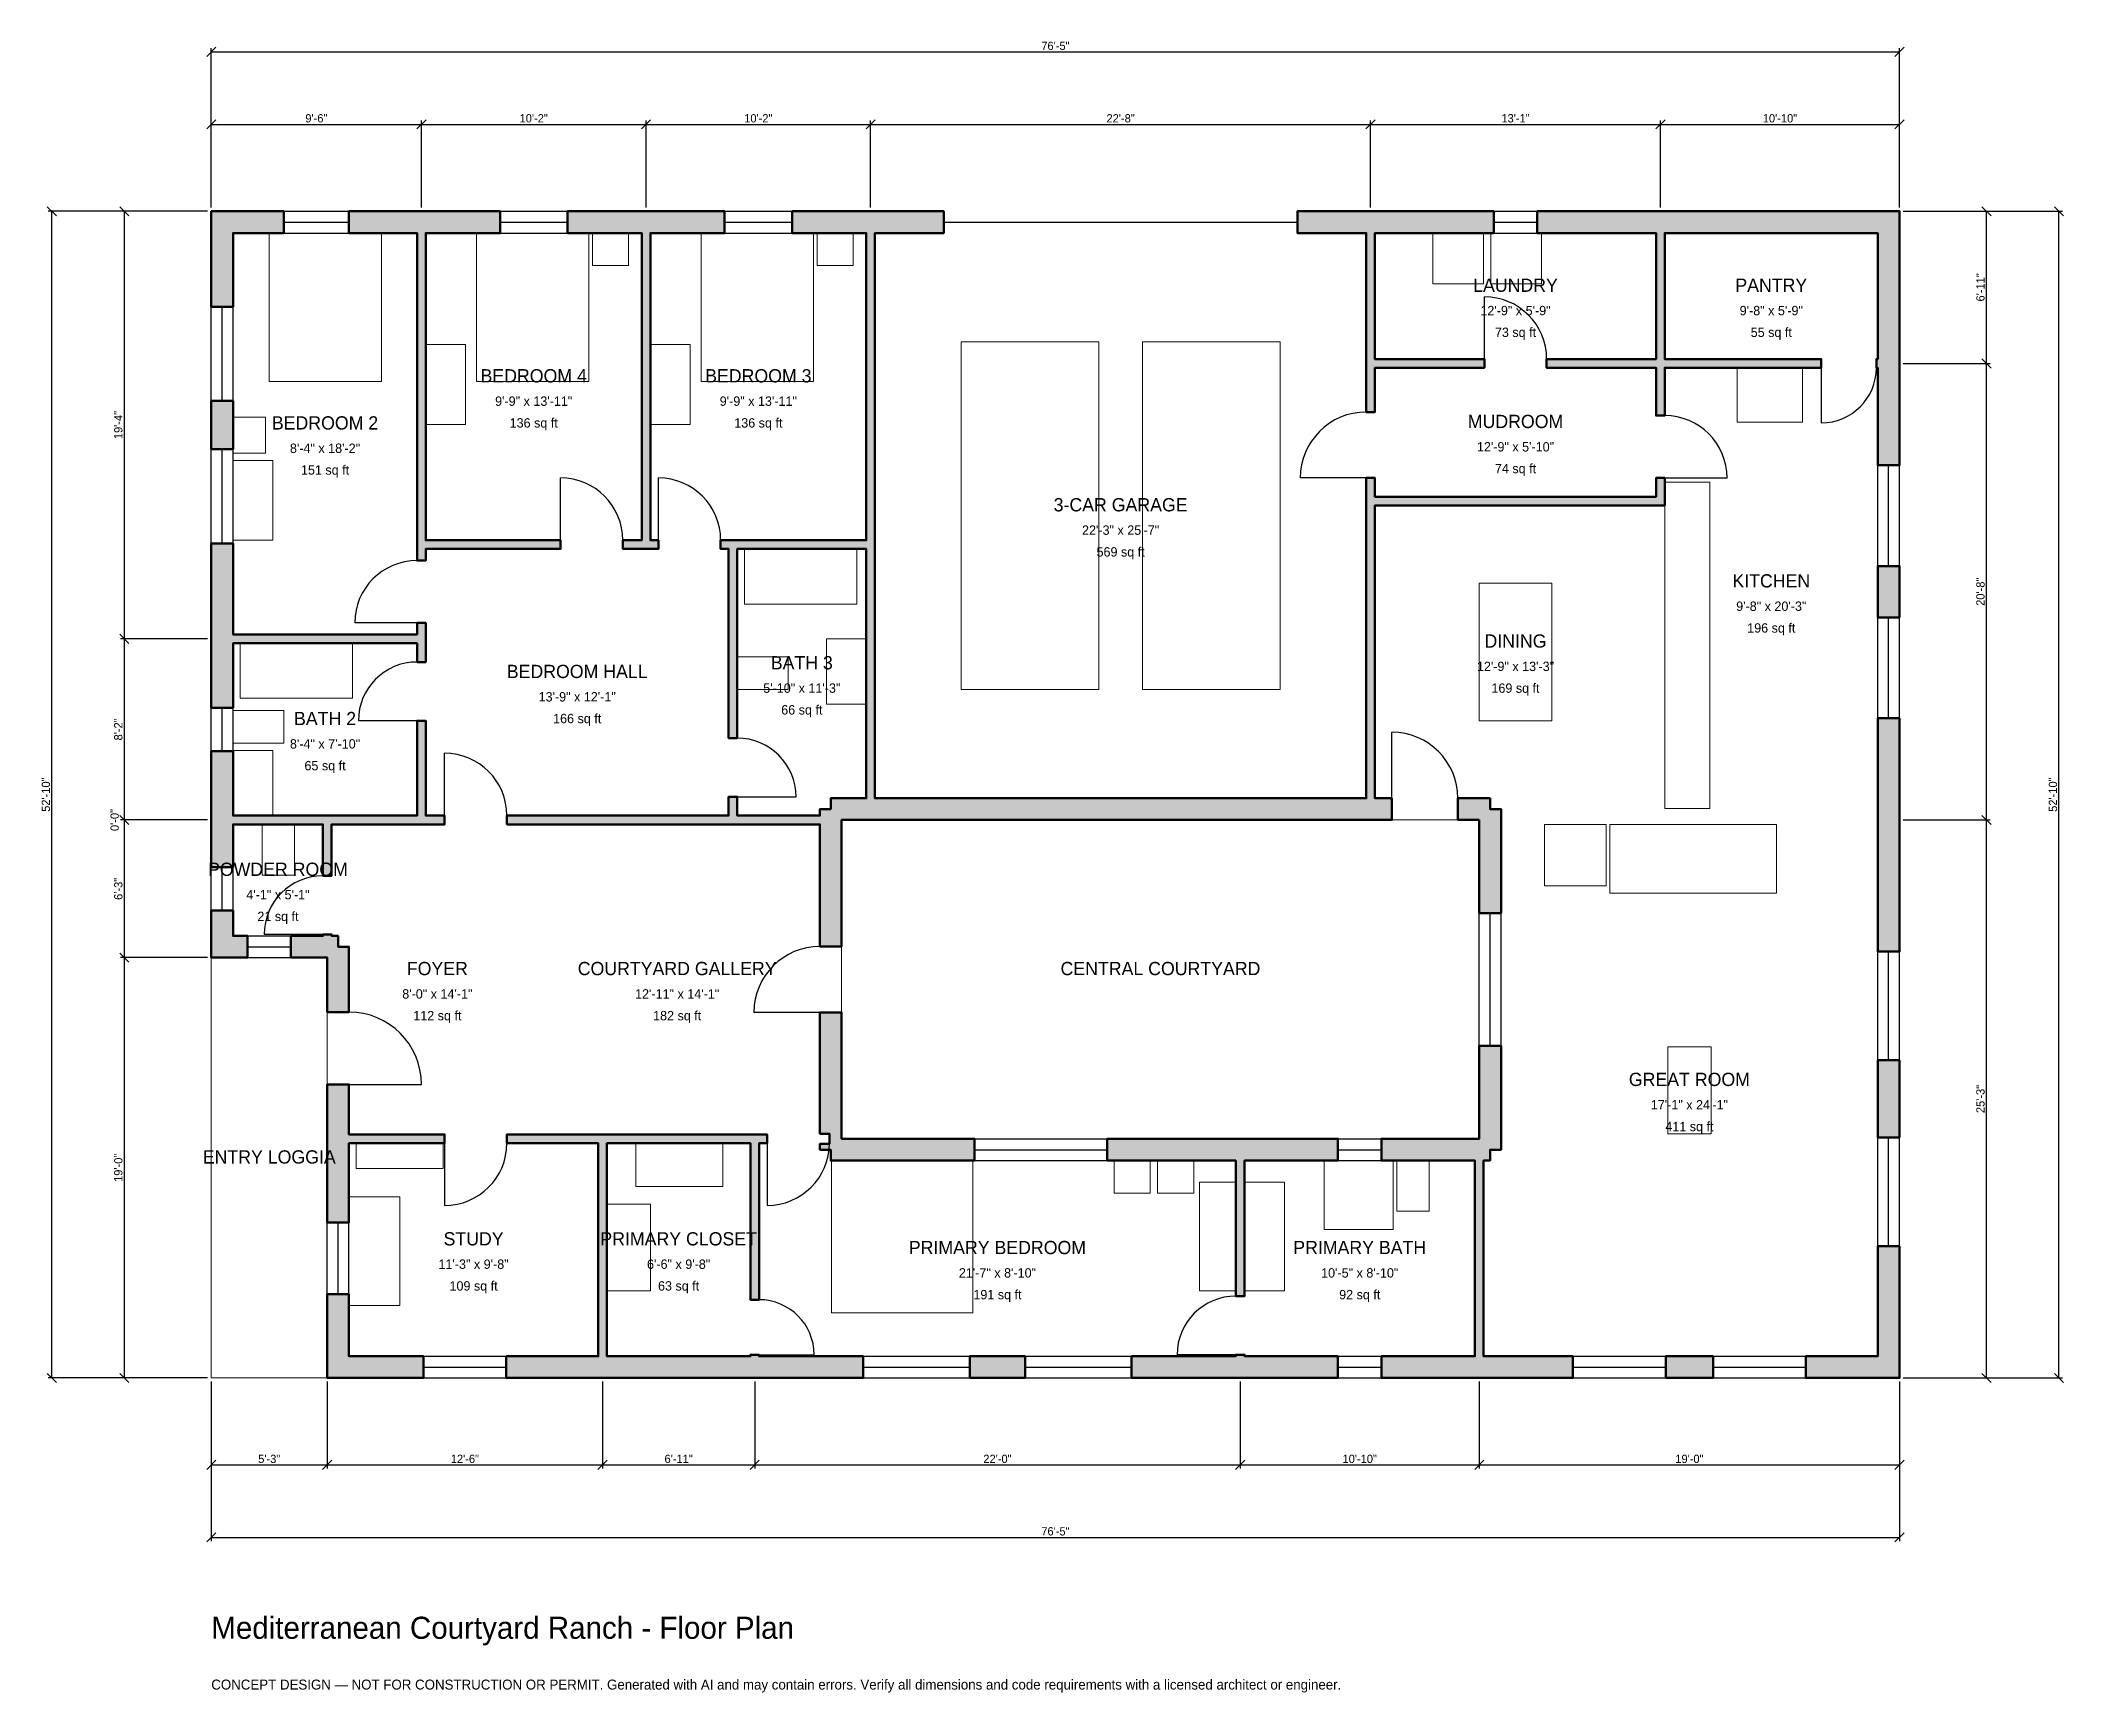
# Model space of a CAD drawing. Header units: inches. Extents: x -93 to 1006, y -171 to 727.
import ezdxf
from ezdxf.enums import TextEntityAlignment as Align

# ---------------------------------------------------------------- set-up
doc = ezdxf.new("R2010")
doc.units = ezdxf.units.IN
doc.header["$MEASUREMENT"] = 0
doc.linetypes.add('DASHED', pattern=[0.6, 0.5, -0.1])
for name, color, linetype, lineweight in [('A-ANNO-DIMS', 1, 'Continuous', 13), ('A-ANNO-TEXT', 7, 'Continuous', 18), ('A-AREA-IDEN', 7, 'Continuous', 18), ('A-DOOR', 2, 'Continuous', 25), ('A-FLOR-FIXT', 9, 'Continuous', 13), ('A-FURN', 9, 'Continuous', 13), ('A-GLAZ', 4, 'Continuous', 25), ('A-SITE-PAVE', 8, 'Continuous', 13), ('A-WALL', 7, 'Continuous', 50), ('A-WALL-PATT', 8, 'Continuous', 13)]:
    doc.layers.add(name, color=color, linetype=linetype, lineweight=lineweight)
doc.dimstyles.new('PLAN', dxfattribs={"dimtxt": 4.5, "dimasz": 3, "dimexe": 2, "dimexo": 2, "dimgap": 1, "dimtad": 1, "dimdec": 0, "dimlunit": 4, "dimtsz": 2.5, "dimcen": 2.5, "dimclrd": 1, "dimclre": 1, "dimazin": 3, "dimtfac": 1, "dimtmove": 0, "dimatfit": 3})

msp = doc.modelspace()

# ---------------------------------------------------------------- hatches: boundary and pattern name
at = {"layer": 'A-WALL-PATT'}
h = msp.add_hatch(dxfattribs=at)
h.set_pattern_fill('ANSI31', color=8, scale=0.8)
h.paths.add_polyline_path([(62.9921, 0), (62.9921, 11.811), (62.9921, 11.811), (62.9921, 45.4724), (74.8031, 45.4724), (74.8031, 11.811), (115.3543, 11.811), (115.3543, 0), (74.8031, 0), (74.8031, 0), (62.9921, 0), (62.9921, 0), (62.9921, 0)])
h.paths.add_polyline_path([(62.9921, 124.0157), (62.9921, 127.5591), (62.9921, 127.5591), (62.9921, 132.2835), (62.9921, 132.2835), (62.9921, 135.8268), (62.9921, 159.4488), (74.8031, 159.4488), (74.8031, 135.8268), (74.8031, 132.2835), (126.7717, 132.2835), (126.7717, 127.5591), (74.8031, 127.5591), (74.8031, 124.0157), (74.8031, 84.4488), (62.9921, 84.4488), (62.9921, 124.0157)])
h.paths.add_polyline_path([(62.9921, 225.9843), (62.9921, 225.9843), (62.9921, 228.3464), (60.6299, 228.3464), (60.6299, 228.3465), (43.3071, 228.3465), (43.3071, 240.1575), (60.6299, 240.1575), (60.6299, 240.9449), (65.3543, 240.9449), (65.3543, 240.1575), (68.8976, 240.1575), (68.8976, 234.252), (74.8031, 234.252), (74.8031, 198.8189), (62.9921, 198.8189), (62.9921, 225.9843)])
h.paths.add_polyline_path([(11.811, 228.3465), (11.811, 228.3464), (0, 228.3464), (0, 228.3465), (0, 228.3465), (0, 240.1575), (0, 240.1575), (0, 253.937), (11.811, 253.937), (11.811, 240.1575), (19.685, 240.1575), (19.685, 228.3465), (11.811, 228.3465)])
h.paths.add_polyline_path([(0, 297.2441), (0, 300.7874), (0, 300.7874), (0, 305.5118), (0, 305.5118), (0, 309.0551), (0, 340.5512), (11.811, 340.5512), (11.811, 309.0551), (11.811, 305.5118), (60.6299, 305.5118), (60.6299, 305.5118), (111.811, 305.5118), (111.811, 357.0866), (116.5354, 357.0866), (116.5354, 305.5118), (126.7717, 305.5118), (126.7717, 300.7874), (116.5354, 300.7874), (111.811, 300.7874), (65.3543, 300.7874), (65.3543, 300.7874), (65.3543, 272.8346), (60.6299, 272.8346), (60.6299, 300.7874), (11.811, 300.7874), (11.811, 297.2441), (11.811, 277.5591), (0, 277.5591), (0, 297.2441)])
h.paths.add_polyline_path([(0, 395.6693), (0, 399.2126), (0, 399.2126), (0, 403.937), (0, 403.937), (0, 407.4803), (0, 453.4121), (11.811, 453.4121), (11.811, 407.4803), (11.811, 403.937), (111.811, 403.937), (111.811, 410.2362), (116.5354, 410.2362), (116.5354, 403.937), (116.5354, 399.2126), (116.5354, 388.9764), (111.811, 388.9764), (111.811, 399.2126), (11.811, 399.2126), (11.811, 395.6693), (11.811, 364.1732), (0, 364.1732), (0, 395.6693)])
h.paths.add_polyline_path([(0, 530.8399), (11.811, 530.8399), (11.811, 504.5932), (0, 504.5932), (0, 530.8399)])
h.paths.add_polyline_path([(0, 622.0472), (0, 622.0472), (0, 633.8583), (0, 633.8583), (0, 633.8583), (0, 633.8583), (11.811, 633.8583), (11.811, 633.8583), (39.3701, 633.8583), (39.3701, 622.0472), (11.811, 622.0472), (11.811, 582.021), (0, 582.021), (0, 622.0472)])
h.paths.add_polyline_path([(108.2677, 633.8583), (111.811, 633.8583), (111.811, 633.8583), (116.5354, 633.8583), (116.5354, 633.8583), (120.0787, 633.8583), (156.8898, 633.8583), (156.8898, 622.0472), (120.0787, 622.0472), (116.5354, 622.0472), (116.5354, 455.1181), (189.7638, 455.1181), (189.7638, 450.3937), (116.5354, 450.3937), (116.5354, 444.0945), (111.811, 444.0945), (111.811, 450.3937), (111.811, 455.1181), (111.811, 622.0472), (108.2677, 622.0472), (74.8031, 622.0472), (74.8031, 633.8583), (108.2677, 633.8583)])
h.paths.add_polyline_path([(230.315, 633.8583), (233.8583, 633.8583), (233.8583, 633.8583), (238.5827, 633.8583), (238.5827, 633.8583), (242.126, 633.8583), (278.937, 633.8583), (278.937, 622.0472), (242.126, 622.0472), (238.5827, 622.0472), (238.5827, 455.1181), (242.9134, 455.1181), (242.9134, 450.3937), (238.5827, 450.3937), (233.8583, 450.3937), (223.622, 450.3937), (223.622, 455.1181), (233.8583, 455.1181), (233.8583, 622.0472), (230.315, 622.0472), (193.5039, 622.0472), (193.5039, 633.8583), (230.315, 633.8583)])
h.paths.add_polyline_path([(352.3622, 633.8583), (355.9055, 633.8583), (355.9055, 633.8583), (360.6299, 633.8583), (360.6299, 633.8583), (364.1732, 633.8583), (398.0315, 633.8583), (398.0315, 622.0472), (364.1732, 622.0472), (360.6299, 622.0472), (360.6299, 455.1181), (360.6299, 450.3937), (360.6299, 314.9606), (364.1732, 314.9606), (624.0157, 314.9606), (627.5591, 314.9606), (627.5591, 474.0157), (627.5591, 474.0157), (627.5591, 478.7402), (627.5591, 488.9764), (632.2835, 488.9764), (632.2835, 478.7402), (785.0394, 478.7402), (785.0394, 488.9764), (789.7638, 488.9764), (789.7638, 478.7402), (789.7638, 474.0157), (789.7638, 474.0157), (785.0394, 474.0157), (785.0394, 474.0157), (632.2835, 474.0157), (632.2835, 474.0157), (632.2835, 314.9606), (635.8268, 314.9606), (641.5354, 314.9606), (641.5354, 303.1496), (635.8268, 303.1496), (632.2835, 303.1496), (632.2835, 303.1496), (627.5591, 303.1496), (627.5591, 303.1496), (624.0157, 303.1496), (364.1732, 303.1496), (360.6299, 303.1496), (360.6299, 303.1496), (355.9055, 303.1496), (355.9055, 303.1496), (352.3622, 303.1496), (344.8819, 303.1496), (344.8819, 303.1496), (342.5197, 303.1496), (342.5197, 300.7874), (342.5197, 300.7874), (342.5197, 234.4488), (330.7087, 234.4488), (330.7087, 300.7874), (285.8268, 300.7874), (281.1024, 300.7874), (281.1024, 300.7874), (175.5906, 300.7874), (170.8661, 300.7874), (160.6299, 300.7874), (160.6299, 305.5118), (170.8661, 305.5118), (175.5906, 305.5118), (281.1024, 305.5118), (281.1024, 315.748), (285.8268, 315.748), (285.8268, 305.5118), (330.7087, 305.5118), (330.7087, 309.0551), (336.6142, 309.0551), (336.6142, 314.9606), (352.3622, 314.9606), (355.9055, 314.9606), (355.9055, 450.3937), (285.8268, 450.3937), (285.8268, 347.6378), (281.1024, 347.6378), (281.1024, 450.3937), (276.7717, 450.3937), (276.7717, 455.1181), (281.1024, 455.1181), (281.1024, 455.1181), (285.8268, 455.1181), (355.9055, 455.1181), (355.9055, 622.0472), (352.3622, 622.0472), (315.5512, 622.0472), (315.5512, 633.8583), (352.3622, 633.8583)])
h.paths.add_polyline_path([(624.0157, 633.8583), (627.5591, 633.8583), (627.5591, 633.8583), (632.2835, 633.8583), (632.2835, 633.8583), (635.8268, 633.8583), (696.8504, 633.8583), (696.8504, 622.0472), (635.8268, 622.0472), (632.2835, 622.0472), (632.2835, 553.5433), (691.7323, 553.5433), (691.7323, 548.8189), (632.2835, 548.8189), (632.2835, 524.8031), (627.5591, 524.8031), (627.5591, 548.8189), (627.5591, 553.5433), (627.5591, 622.0472), (624.0157, 622.0472), (590.1575, 622.0472), (590.1575, 633.8583), (624.0157, 633.8583)])
h.paths.add_polyline_path([(781.4961, 633.8583), (785.0394, 633.8583), (785.0394, 633.8583), (789.7638, 633.8583), (789.7638, 633.8583), (793.3071, 633.8583), (905.5118, 633.8583), (905.5118, 633.8583), (917.3228, 633.8583), (917.3228, 633.8583), (917.3229, 633.8583), (917.3229, 622.0472), (917.3228, 622.0472), (917.3228, 557.0866), (917.3228, 553.5433), (917.3229, 553.5433), (917.3229, 548.8189), (917.3228, 548.8189), (917.3228, 545.2756), (917.3228, 495.8661), (905.5118, 495.8661), (905.5118, 545.2756), (905.5118, 548.8189), (904.7244, 548.8189), (904.7244, 553.5433), (905.5118, 553.5433), (905.5118, 557.0866), (905.5118, 622.0472), (793.3071, 622.0472), (789.7638, 622.0472), (789.7638, 553.5433), (874.8031, 553.5433), (874.8031, 548.8189), (789.7638, 548.8189), (789.7638, 522.8346), (785.0394, 522.8346), (785.0394, 548.8189), (725.5906, 548.8189), (725.5906, 553.5433), (785.0394, 553.5433), (785.0394, 622.0472), (781.4961, 622.0472), (720.4724, 622.0472), (720.4724, 633.8583), (781.4961, 633.8583)])
h.paths.add_polyline_path([(917.3228, 413.189), (905.5118, 413.189), (905.5118, 441.1417), (917.3228, 441.1417), (917.3228, 413.189)])
h.paths.add_polyline_path([(917.3228, 309.0551), (917.3228, 297.2441), (917.3228, 231.6273), (905.5118, 231.6273), (905.5118, 297.2441), (905.5118, 309.0551), (905.5118, 358.4646), (917.3228, 358.4646), (917.3228, 309.0551)])
h.paths.add_polyline_path([(917.3228, 130.5774), (905.5118, 130.5774), (905.5118, 172.5722), (917.3228, 172.5722), (917.3228, 130.5774)])
h.paths.add_polyline_path([(917.3228, 11.811), (917.3229, 11.811), (917.3229, 0), (917.3228, 0), (917.3228, 0), (905.5118, 0), (905.5118, 0), (866.4042, 0), (866.4042, 11.811), (905.5118, 11.811), (905.5118, 71.5223), (917.3228, 71.5223), (917.3228, 11.811)])
h.paths.add_polyline_path([(790.2887, 0), (790.2887, 11.811), (816.0105, 11.811), (816.0105, 0), (790.2887, 0)])
h.paths.add_polyline_path([(694.8819, 0), (691.3386, 0), (691.3386, 0), (686.6142, 0), (686.6142, 0), (683.0709, 0), (635.8268, 0), (635.8268, 11.811), (683.0709, 11.811), (686.6142, 11.811), (686.6142, 118.1102), (635.8268, 118.1102), (635.8268, 129.9213), (686.6142, 129.9213), (686.6142, 129.9213), (688.9763, 129.9213), (688.9763, 132.2835), (688.9764, 132.2835), (688.9764, 180.5118), (700.7874, 180.5118), (700.7874, 124.0157), (694.8819, 124.0157), (694.8819, 118.1102), (691.3386, 118.1102), (691.3386, 11.811), (694.8819, 11.811), (739.895, 11.811), (739.895, 0), (694.8819, 0)])
h.paths.add_polyline_path([(564.9606, 0), (561.4173, 0), (561.4173, 0), (556.6929, 0), (556.6929, 0), (553.1496, 0), (500.0656, 0), (500.0656, 11.811), (553.1496, 11.811), (556.6929, 11.811), (556.6929, 12.5984), (561.4173, 12.5984), (561.4173, 11.811), (564.9606, 11.811), (612.2047, 11.811), (612.2047, 0), (564.9606, 0)])
h.paths.add_polyline_path([(412.1391, 0), (412.1391, 11.811), (442.1916, 11.811), (442.1916, 0), (412.1391, 0)])
h.paths.add_polyline_path([(301.1811, 0), (297.6378, 0), (297.6378, 0), (292.9134, 0), (292.9134, 0), (289.3701, 0), (218.5039, 0), (214.9606, 0), (214.9606, 0), (210.2362, 0), (210.2362, 0), (206.6929, 0), (160.2362, 0), (160.2362, 11.811), (206.6929, 11.811), (210.2362, 11.811), (210.2362, 127.5591), (175.5906, 127.5591), (170.8661, 127.5591), (160.6299, 127.5591), (160.6299, 132.2835), (170.8661, 132.2835), (175.5906, 132.2835), (210.2362, 132.2835), (214.9606, 132.2835), (292.9134, 132.2835), (297.6378, 132.2835), (301.9685, 132.2835), (301.9685, 127.5591), (297.6378, 127.5591), (297.6378, 42.5197), (292.9134, 42.5197), (292.9134, 127.5591), (214.9606, 127.5591), (214.9606, 11.811), (218.5039, 11.811), (289.3701, 11.811), (292.9134, 11.811), (292.9134, 12.5984), (297.6378, 12.5984), (297.6378, 11.811), (301.1811, 11.811), (354.2651, 11.811), (354.2651, 0), (301.1811, 0)])
h.paths.add_polyline_path([(342.5197, 132.2835), (342.5197, 132.2835), (342.5197, 129.9213), (344.8819, 129.9213), (344.8819, 129.9213), (414.7638, 129.9213), (414.7638, 118.1102), (336.6142, 118.1102), (336.6142, 124.0157), (330.7087, 124.0157), (330.7087, 127.1654), (335.8268, 127.1654), (335.8268, 132.6772), (330.7087, 132.6772), (330.7087, 198.622), (342.5197, 198.622), (342.5197, 132.2835)])
h.paths.add_polyline_path([(553.1496, 129.9213), (556.6929, 129.9213), (556.6929, 129.9213), (561.4173, 129.9213), (561.4173, 129.9213), (564.9606, 129.9213), (612.2047, 129.9213), (612.2047, 118.1102), (564.9606, 118.1102), (561.4173, 118.1102), (561.4173, 44.4882), (556.6929, 44.4882), (556.6929, 118.1102), (553.1496, 118.1102), (486.811, 118.1102), (486.811, 129.9213), (553.1496, 129.9213)])
h.paths.add_polyline_path([(688.9764, 303.1496), (677.3622, 303.1496), (677.3622, 314.9606), (694.8819, 314.9606), (694.8819, 309.0551), (700.7874, 309.0551), (700.7874, 252.5591), (688.9764, 252.5591), (688.9764, 303.1496)])

# ---------------------------------------------------------------- linework, layer by layer
at = {"layer": 'A-DOOR', "linetype": 'DASHED'}
msp.add_line((398.0315, 627.9528), (590.1575, 627.9528), dxfattribs=at)
at = {"layer": 'A-DOOR'}
for p, q in [((691.7323, 553.5433), (691.7323, 587.4016)), ((874.8031, 548.8189), (874.8031, 518.8976)), ((189.7638, 455.1181), (189.7638, 488.9764)), ((242.9134, 455.1181), (242.9134, 488.9764)), ((627.5591, 488.9764), (591.7323, 488.9764)), ((789.7638, 488.9764), (823.622, 488.9764)), ((111.811, 410.2362), (77.9528, 410.2362)), ((111.811, 357.0866), (79.9213, 357.0866)), ((641.5354, 314.9606), (641.5354, 350.7874)), ((126.7717, 305.5118), (126.7717, 339.3701)), ((285.8268, 315.748), (317.7165, 315.748)), ((60.6299, 240.9449), (28.7402, 240.9449)), ((330.7087, 198.622), (294.8819, 198.622)), ((74.8031, 159.4488), (114.1732, 159.4488)), ((126.7717, 127.5591), (126.7717, 93.7008)), ((301.9685, 127.5591), (301.9685, 93.7008)), ((297.6378, 12.5984), (327.5591, 12.5984)), ((556.6929, 12.5984), (524.8031, 12.5984))]:
    msp.add_line(p, q, dxfattribs=at)
for centre, radius, start, end in [((691.7323, 553.5433), 33.8583, 0, 90), ((874.8031, 548.8189), 29.9213, 270, 360), ((627.5591, 488.9764), 35.8268, 90, 180), ((789.7638, 488.9764), 33.8583, 0, 90), ((189.7638, 455.1181), 33.8583, 0, 90), ((242.9134, 455.1181), 33.8583, 0, 90), ((111.811, 410.2362), 33.8583, 90, 180), ((111.811, 357.0866), 31.8898, 90, 180), ((285.8268, 315.748), 31.8898, 0, 90), ((641.5354, 314.9606), 35.8268, 0, 90), ((126.7717, 305.5118), 33.8583, 0, 90), ((60.6299, 240.9449), 31.8898, 90, 180), ((330.7087, 198.622), 35.8268, 90, 180), ((74.8031, 159.4488), 39.3701, 0, 90), ((126.7717, 127.5591), 33.8583, 270, 360), ((301.9685, 127.5591), 33.8583, 270, 360), ((556.6929, 12.5984), 31.8898, 90, 180), ((297.6378, 12.5984), 29.9213, 0, 90)]:
    msp.add_arc(centre, radius, start, end, dxfattribs=at)
at = {"layer": 'A-FLOR-FIXT'}
for points in [[(789.7638, 309.4488), (814.1732, 309.4488), (814.1732, 486.6142), (789.7638, 486.6142)], [(289.7638, 420.4724), (350.7874, 420.4724), (350.7874, 450.3937), (289.7638, 450.3937)], [(15.748, 369.2913), (76.7717, 369.2913), (76.7717, 399.2126), (15.748, 399.2126)], [(334.252, 366.1417), (355.9055, 366.1417), (355.9055, 401.5748), (334.252, 401.5748)], [(285.8268, 374.0157), (313.3858, 374.0157), (313.3858, 391.7323), (285.8268, 391.7323)], [(11.811, 344.8819), (39.3701, 344.8819), (39.3701, 362.5984), (11.811, 362.5984)], [(11.811, 305.5118), (33.4646, 305.5118), (33.4646, 340.9449), (11.811, 340.9449)], [(27.5591, 273.2283), (45.2756, 273.2283), (45.2756, 300.7874), (27.5591, 300.7874)], [(604.7244, 80.7087), (642.126, 80.7087), (642.126, 118.1102), (604.7244, 118.1102)], [(644.0945, 90.5512), (661.811, 90.5512), (661.811, 118.1102), (644.0945, 118.1102)], [(561.4173, 47.2441), (583.0709, 47.2441), (583.0709, 106.2992), (561.4173, 106.2992)]]:
    msp.add_lwpolyline(points, close=True, dxfattribs=at)
at = {"layer": 'A-FURN'}
for points in [[(31.4961, 541.3386), (92.5197, 541.3386), (92.5197, 622.0472), (31.4961, 622.0472)], [(144.0945, 541.3386), (205.1181, 541.3386), (205.1181, 622.0472), (144.0945, 622.0472)], [(207.0866, 604.3307), (226.7717, 604.3307), (226.7717, 622.0472), (207.0866, 622.0472)], [(266.1417, 541.3386), (327.1654, 541.3386), (327.1654, 622.0472), (266.1417, 622.0472)], [(329.1339, 604.3307), (348.8189, 604.3307), (348.8189, 622.0472), (329.1339, 622.0472)], [(663.7795, 594.4882), (691.3386, 594.4882), (691.3386, 622.0472), (663.7795, 622.0472)], [(695.2756, 594.4882), (722.8346, 594.4882), (722.8346, 622.0472), (695.2756, 622.0472)], [(116.5354, 518.1102), (138.189, 518.1102), (138.189, 561.4173), (116.5354, 561.4173)], [(238.5827, 518.1102), (260.2362, 518.1102), (260.2362, 561.4173), (238.5827, 561.4173)], [(407.4803, 374.0157), (482.2835, 374.0157), (482.2835, 562.9921), (407.4803, 562.9921)], [(505.9055, 374.0157), (580.7087, 374.0157), (580.7087, 562.9921), (505.9055, 562.9921)], [(829.1339, 519.2913), (864.5669, 519.2913), (864.5669, 548.8189), (829.1339, 548.8189)], [(11.811, 502.3622), (29.5276, 502.3622), (29.5276, 522.0472), (11.811, 522.0472)], [(11.811, 455.1181), (33.4646, 455.1181), (33.4646, 498.4252), (11.811, 498.4252)], [(688.9764, 357.0866), (728.3465, 357.0866), (728.3465, 431.8898), (688.9764, 431.8898)], [(724.4094, 267.3228), (757.874, 267.3228), (757.874, 300.7874), (724.4094, 300.7874)], [(759.8425, 263.3858), (850.3937, 263.3858), (850.3937, 300.7874), (759.8425, 300.7874)], [(791.3386, 132.6772), (814.9606, 132.6772), (814.9606, 179.9213), (791.3386, 179.9213)], [(78.7402, 113.7795), (125.9843, 113.7795), (125.9843, 127.5591), (78.7402, 127.5591)], [(230.7087, 103.937), (277.9528, 103.937), (277.9528, 127.5591), (230.7087, 127.5591)], [(337.0079, 35.4331), (413.7795, 35.4331), (413.7795, 118.1102), (337.0079, 118.1102)], [(490.5512, 100.3937), (510.2362, 100.3937), (510.2362, 118.1102), (490.5512, 118.1102)], [(514.1732, 100.3937), (533.8583, 100.3937), (533.8583, 118.1102), (514.1732, 118.1102)], [(537.0079, 47.2441), (556.6929, 47.2441), (556.6929, 106.2992), (537.0079, 106.2992)], [(74.8031, 39.3701), (102.3622, 39.3701), (102.3622, 98.4252), (74.8031, 98.4252)], [(214.9606, 47.2441), (238.5827, 47.2441), (238.5827, 94.4882), (214.9606, 94.4882)]]:
    msp.add_lwpolyline(points, close=True, dxfattribs=at)
at = {"layer": 'A-GLAZ'}
for p, q in [((39.3701, 633.8583), (74.8031, 633.8583)), ((39.3701, 627.9528), (74.8031, 627.9528)), ((156.8898, 633.8583), (193.5039, 633.8583)), ((156.8898, 627.9528), (193.5039, 627.9528)), ((278.937, 633.8583), (315.5512, 633.8583)), ((278.937, 627.9528), (315.5512, 627.9528)), ((696.8504, 633.8583), (720.4724, 633.8583)), ((696.8504, 627.9528), (720.4724, 627.9528)), ((39.3701, 622.0472), (74.8031, 622.0472)), ((156.8898, 622.0472), (193.5039, 622.0472)), ((278.937, 622.0472), (315.5512, 622.0472)), ((696.8504, 622.0472), (720.4724, 622.0472)), ((0, 530.8399), (0, 582.021)), ((5.9055, 530.8399), (5.9055, 582.021)), ((11.811, 530.8399), (11.811, 582.021)), ((0, 453.4121), (0, 504.5932)), ((5.9055, 453.4121), (5.9055, 504.5932)), ((11.811, 453.4121), (11.811, 504.5932)), ((905.5118, 441.1417), (905.5118, 495.8661)), ((911.4173, 441.1417), (911.4173, 495.8661)), ((917.3228, 441.1417), (917.3228, 495.8661)), ((905.5118, 358.4646), (905.5118, 413.189)), ((911.4173, 358.4646), (911.4173, 413.189)), ((917.3228, 358.4646), (917.3228, 413.189)), ((0, 340.5512), (0, 364.1732)), ((5.9055, 340.5512), (5.9055, 364.1732)), ((11.811, 340.5512), (11.811, 364.1732)), ((0, 253.937), (0, 277.5591)), ((5.9055, 253.937), (5.9055, 277.5591)), ((11.811, 253.937), (11.811, 277.5591)), ((688.9764, 180.5118), (688.9764, 252.5591)), ((694.8819, 180.5118), (694.8819, 252.5591)), ((700.7874, 180.5118), (700.7874, 252.5591)), ((19.685, 240.1575), (43.3071, 240.1575)), ((19.685, 234.252), (43.3071, 234.252)), ((905.5118, 172.5722), (905.5118, 231.6273)), ((911.4173, 172.5722), (911.4173, 231.6273)), ((917.3228, 172.5722), (917.3228, 231.6273)), ((19.685, 228.3465), (43.3071, 228.3465)), ((414.7638, 129.9213), (486.811, 129.9213)), ((414.7638, 124.0157), (486.811, 124.0157)), ((612.2047, 129.9213), (635.8268, 129.9213)), ((612.2047, 124.0157), (635.8268, 124.0157)), ((905.5118, 71.5223), (905.5118, 130.5774)), ((911.4173, 71.5223), (911.4173, 130.5774)), ((917.3228, 71.5223), (917.3228, 130.5774)), ((414.7638, 118.1102), (486.811, 118.1102)), ((612.2047, 118.1102), (635.8268, 118.1102)), ((62.9921, 45.4724), (62.9921, 84.4488)), ((68.8976, 45.4724), (68.8976, 84.4488)), ((74.8031, 45.4724), (74.8031, 84.4488)), ((115.3543, 11.811), (160.2362, 11.811)), ((354.2651, 11.811), (412.1391, 11.811)), ((442.1916, 11.811), (500.0656, 11.811)), ((612.2047, 11.811), (635.8268, 11.811)), ((739.895, 11.811), (790.2887, 11.811)), ((816.0105, 11.811), (866.4042, 11.811)), ((115.3543, 5.9055), (160.2362, 5.9055)), ((115.3543, 0), (160.2362, 0)), ((354.2651, 5.9055), (412.1391, 5.9055)), ((354.2651, 0), (412.1391, 0)), ((442.1916, 5.9055), (500.0656, 5.9055)), ((442.1916, 0), (500.0656, 0)), ((612.2047, 5.9055), (635.8268, 5.9055)), ((612.2047, 0), (635.8268, 0)), ((739.895, 5.9055), (790.2887, 5.9055)), ((739.895, 0), (790.2887, 0)), ((816.0105, 5.9055), (866.4042, 5.9055)), ((816.0105, 0), (866.4042, 0))]:
    msp.add_line(p, q, dxfattribs=at)
at = {"layer": 'A-SITE-PAVE', "linetype": 'DASHED'}
for points in [[(342.5197, 129.9213), (688.9764, 129.9213), (688.9764, 303.1496), (342.5197, 303.1496)], [(0, 0), (62.9921, 0), (62.9921, 228.3465), (0, 228.3465)]]:
    msp.add_lwpolyline(points, close=True, dxfattribs=at)
at = {"layer": 'A-WALL'}
for points in [[(0, 622.0472), (0, 622.0472), (0, 633.8583), (0, 633.8583), (0, 633.8583), (0, 633.8583), (11.811, 633.8583), (11.811, 633.8583), (39.3701, 633.8583), (39.3701, 622.0472), (11.811, 622.0472), (11.811, 582.021), (0, 582.021), (0, 622.0472)], [(108.2677, 633.8583), (111.811, 633.8583), (111.811, 633.8583), (116.5354, 633.8583), (116.5354, 633.8583), (120.0787, 633.8583), (156.8898, 633.8583), (156.8898, 622.0472), (120.0787, 622.0472), (116.5354, 622.0472), (116.5354, 455.1181), (189.7638, 455.1181), (189.7638, 450.3937), (116.5354, 450.3937), (116.5354, 444.0945), (111.811, 444.0945), (111.811, 450.3937), (111.811, 455.1181), (111.811, 622.0472), (108.2677, 622.0472), (74.8031, 622.0472), (74.8031, 633.8583), (108.2677, 633.8583)], [(352.3622, 633.8583), (355.9055, 633.8583), (355.9055, 633.8583), (360.6299, 633.8583), (360.6299, 633.8583), (364.1732, 633.8583), (398.0315, 633.8583), (398.0315, 622.0472), (364.1732, 622.0472), (360.6299, 622.0472), (360.6299, 455.1181), (360.6299, 450.3937), (360.6299, 314.9606), (364.1732, 314.9606), (624.0157, 314.9606), (627.5591, 314.9606), (627.5591, 474.0157), (627.5591, 474.0157), (627.5591, 478.7402), (627.5591, 488.9764), (632.2835, 488.9764), (632.2835, 478.7402), (785.0394, 478.7402), (785.0394, 488.9764), (789.7638, 488.9764), (789.7638, 478.7402), (789.7638, 474.0157), (789.7638, 474.0157), (785.0394, 474.0157), (785.0394, 474.0157), (632.2835, 474.0157), (632.2835, 474.0157), (632.2835, 314.9606), (635.8268, 314.9606), (641.5354, 314.9606), (641.5354, 303.1496), (635.8268, 303.1496), (632.2835, 303.1496), (632.2835, 303.1496), (627.5591, 303.1496), (627.5591, 303.1496), (624.0157, 303.1496), (364.1732, 303.1496), (360.6299, 303.1496), (360.6299, 303.1496), (355.9055, 303.1496), (355.9055, 303.1496), (352.3622, 303.1496), (344.8819, 303.1496), (344.8819, 303.1496), (342.5197, 303.1496), (342.5197, 300.7874), (342.5197, 300.7874), (342.5197, 234.4488), (330.7087, 234.4488), (330.7087, 300.7874), (285.8268, 300.7874), (281.1024, 300.7874), (281.1024, 300.7874), (175.5906, 300.7874), (170.8661, 300.7874), (160.6299, 300.7874), (160.6299, 305.5118), (170.8661, 305.5118), (175.5906, 305.5118), (281.1024, 305.5118), (281.1024, 315.748), (285.8268, 315.748), (285.8268, 305.5118), (330.7087, 305.5118), (330.7087, 309.0551), (336.6142, 309.0551), (336.6142, 314.9606), (352.3622, 314.9606), (355.9055, 314.9606), (355.9055, 450.3937), (285.8268, 450.3937), (285.8268, 347.6378), (281.1024, 347.6378), (281.1024, 450.3937), (276.7717, 450.3937), (276.7717, 455.1181), (281.1024, 455.1181), (281.1024, 455.1181), (285.8268, 455.1181), (355.9055, 455.1181), (355.9055, 622.0472), (352.3622, 622.0472), (315.5512, 622.0472), (315.5512, 633.8583), (352.3622, 633.8583)], [(230.315, 633.8583), (233.8583, 633.8583), (233.8583, 633.8583), (238.5827, 633.8583), (238.5827, 633.8583), (242.126, 633.8583), (278.937, 633.8583), (278.937, 622.0472), (242.126, 622.0472), (238.5827, 622.0472), (238.5827, 455.1181), (242.9134, 455.1181), (242.9134, 450.3937), (238.5827, 450.3937), (233.8583, 450.3937), (223.622, 450.3937), (223.622, 455.1181), (233.8583, 455.1181), (233.8583, 622.0472), (230.315, 622.0472), (193.5039, 622.0472), (193.5039, 633.8583), (230.315, 633.8583)], [(624.0157, 633.8583), (627.5591, 633.8583), (627.5591, 633.8583), (632.2835, 633.8583), (632.2835, 633.8583), (635.8268, 633.8583), (696.8504, 633.8583), (696.8504, 622.0472), (635.8268, 622.0472), (632.2835, 622.0472), (632.2835, 553.5433), (691.7323, 553.5433), (691.7323, 548.8189), (632.2835, 548.8189), (632.2835, 524.8031), (627.5591, 524.8031), (627.5591, 548.8189), (627.5591, 553.5433), (627.5591, 622.0472), (624.0157, 622.0472), (590.1575, 622.0472), (590.1575, 633.8583), (624.0157, 633.8583)], [(781.4961, 633.8583), (785.0394, 633.8583), (785.0394, 633.8583), (789.7638, 633.8583), (789.7638, 633.8583), (793.3071, 633.8583), (905.5118, 633.8583), (905.5118, 633.8583), (917.3228, 633.8583), (917.3228, 633.8583), (917.3229, 633.8583), (917.3229, 622.0472), (917.3228, 622.0472), (917.3228, 557.0866), (917.3228, 553.5433), (917.3229, 553.5433), (917.3229, 548.8189), (917.3228, 548.8189), (917.3228, 545.2756), (917.3228, 495.8661), (905.5118, 495.8661), (905.5118, 545.2756), (905.5118, 548.8189), (904.7244, 548.8189), (904.7244, 553.5433), (905.5118, 553.5433), (905.5118, 557.0866), (905.5118, 622.0472), (793.3071, 622.0472), (789.7638, 622.0472), (789.7638, 553.5433), (874.8031, 553.5433), (874.8031, 548.8189), (789.7638, 548.8189), (789.7638, 522.8346), (785.0394, 522.8346), (785.0394, 548.8189), (725.5906, 548.8189), (725.5906, 553.5433), (785.0394, 553.5433), (785.0394, 622.0472), (781.4961, 622.0472), (720.4724, 622.0472), (720.4724, 633.8583), (781.4961, 633.8583)], [(0, 530.8399), (11.811, 530.8399), (11.811, 504.5932), (0, 504.5932), (0, 530.8399)], [(0, 395.6693), (0, 399.2126), (0, 399.2126), (0, 403.937), (0, 403.937), (0, 407.4803), (0, 453.4121), (11.811, 453.4121), (11.811, 407.4803), (11.811, 403.937), (111.811, 403.937), (111.811, 410.2362), (116.5354, 410.2362), (116.5354, 403.937), (116.5354, 399.2126), (116.5354, 388.9764), (111.811, 388.9764), (111.811, 399.2126), (11.811, 399.2126), (11.811, 395.6693), (11.811, 364.1732), (0, 364.1732), (0, 395.6693)], [(917.3228, 413.189), (905.5118, 413.189), (905.5118, 441.1417), (917.3228, 441.1417), (917.3228, 413.189)], [(0, 297.2441), (0, 300.7874), (0, 300.7874), (0, 305.5118), (0, 305.5118), (0, 309.0551), (0, 340.5512), (11.811, 340.5512), (11.811, 309.0551), (11.811, 305.5118), (60.6299, 305.5118), (60.6299, 305.5118), (111.811, 305.5118), (111.811, 357.0866), (116.5354, 357.0866), (116.5354, 305.5118), (126.7717, 305.5118), (126.7717, 300.7874), (116.5354, 300.7874), (111.811, 300.7874), (65.3543, 300.7874), (65.3543, 300.7874), (65.3543, 272.8346), (60.6299, 272.8346), (60.6299, 300.7874), (11.811, 300.7874), (11.811, 297.2441), (11.811, 277.5591), (0, 277.5591), (0, 297.2441)], [(917.3228, 309.0551), (917.3228, 297.2441), (917.3228, 231.6273), (905.5118, 231.6273), (905.5118, 297.2441), (905.5118, 309.0551), (905.5118, 358.4646), (917.3228, 358.4646), (917.3228, 309.0551)], [(688.9764, 303.1496), (677.3622, 303.1496), (677.3622, 314.9606), (694.8819, 314.9606), (694.8819, 309.0551), (700.7874, 309.0551), (700.7874, 252.5591), (688.9764, 252.5591), (688.9764, 303.1496)], [(11.811, 228.3465), (11.811, 228.3464), (0, 228.3464), (0, 228.3465), (0, 228.3465), (0, 240.1575), (0, 240.1575), (0, 253.937), (11.811, 253.937), (11.811, 240.1575), (19.685, 240.1575), (19.685, 228.3465), (11.811, 228.3465)], [(62.9921, 225.9843), (62.9921, 225.9843), (62.9921, 228.3464), (60.6299, 228.3464), (60.6299, 228.3465), (43.3071, 228.3465), (43.3071, 240.1575), (60.6299, 240.1575), (60.6299, 240.9449), (65.3543, 240.9449), (65.3543, 240.1575), (68.8976, 240.1575), (68.8976, 234.252), (74.8031, 234.252), (74.8031, 198.8189), (62.9921, 198.8189), (62.9921, 225.9843)], [(342.5197, 132.2835), (342.5197, 132.2835), (342.5197, 129.9213), (344.8819, 129.9213), (344.8819, 129.9213), (414.7638, 129.9213), (414.7638, 118.1102), (336.6142, 118.1102), (336.6142, 124.0157), (330.7087, 124.0157), (330.7087, 127.1654), (335.8268, 127.1654), (335.8268, 132.6772), (330.7087, 132.6772), (330.7087, 198.622), (342.5197, 198.622), (342.5197, 132.2835)], [(694.8819, 0), (691.3386, 0), (691.3386, 0), (686.6142, 0), (686.6142, 0), (683.0709, 0), (635.8268, 0), (635.8268, 11.811), (683.0709, 11.811), (686.6142, 11.811), (686.6142, 118.1102), (635.8268, 118.1102), (635.8268, 129.9213), (686.6142, 129.9213), (686.6142, 129.9213), (688.9763, 129.9213), (688.9763, 132.2835), (688.9764, 132.2835), (688.9764, 180.5118), (700.7874, 180.5118), (700.7874, 124.0157), (694.8819, 124.0157), (694.8819, 118.1102), (691.3386, 118.1102), (691.3386, 11.811), (694.8819, 11.811), (739.895, 11.811), (739.895, 0), (694.8819, 0)], [(917.3228, 130.5774), (905.5118, 130.5774), (905.5118, 172.5722), (917.3228, 172.5722), (917.3228, 130.5774)], [(62.9921, 124.0157), (62.9921, 127.5591), (62.9921, 127.5591), (62.9921, 132.2835), (62.9921, 132.2835), (62.9921, 135.8268), (62.9921, 159.4488), (74.8031, 159.4488), (74.8031, 135.8268), (74.8031, 132.2835), (126.7717, 132.2835), (126.7717, 127.5591), (74.8031, 127.5591), (74.8031, 124.0157), (74.8031, 84.4488), (62.9921, 84.4488), (62.9921, 124.0157)], [(301.1811, 0), (297.6378, 0), (297.6378, 0), (292.9134, 0), (292.9134, 0), (289.3701, 0), (218.5039, 0), (214.9606, 0), (214.9606, 0), (210.2362, 0), (210.2362, 0), (206.6929, 0), (160.2362, 0), (160.2362, 11.811), (206.6929, 11.811), (210.2362, 11.811), (210.2362, 127.5591), (175.5906, 127.5591), (170.8661, 127.5591), (160.6299, 127.5591), (160.6299, 132.2835), (170.8661, 132.2835), (175.5906, 132.2835), (210.2362, 132.2835), (214.9606, 132.2835), (292.9134, 132.2835), (297.6378, 132.2835), (301.9685, 132.2835), (301.9685, 127.5591), (297.6378, 127.5591), (297.6378, 42.5197), (292.9134, 42.5197), (292.9134, 127.5591), (214.9606, 127.5591), (214.9606, 11.811), (218.5039, 11.811), (289.3701, 11.811), (292.9134, 11.811), (292.9134, 12.5984), (297.6378, 12.5984), (297.6378, 11.811), (301.1811, 11.811), (354.2651, 11.811), (354.2651, 0), (301.1811, 0)], [(553.1496, 129.9213), (556.6929, 129.9213), (556.6929, 129.9213), (561.4173, 129.9213), (561.4173, 129.9213), (564.9606, 129.9213), (612.2047, 129.9213), (612.2047, 118.1102), (564.9606, 118.1102), (561.4173, 118.1102), (561.4173, 44.4882), (556.6929, 44.4882), (556.6929, 118.1102), (553.1496, 118.1102), (486.811, 118.1102), (486.811, 129.9213), (553.1496, 129.9213)], [(917.3228, 11.811), (917.3229, 11.811), (917.3229, 0), (917.3228, 0), (917.3228, 0), (905.5118, 0), (905.5118, 0), (866.4042, 0), (866.4042, 11.811), (905.5118, 11.811), (905.5118, 71.5223), (917.3228, 71.5223), (917.3228, 11.811)], [(62.9921, 0), (62.9921, 11.811), (62.9921, 11.811), (62.9921, 45.4724), (74.8031, 45.4724), (74.8031, 11.811), (115.3543, 11.811), (115.3543, 0), (74.8031, 0), (74.8031, 0), (62.9921, 0), (62.9921, 0), (62.9921, 0)], [(412.1391, 0), (412.1391, 11.811), (442.1916, 11.811), (442.1916, 0), (412.1391, 0)], [(564.9606, 0), (561.4173, 0), (561.4173, 0), (556.6929, 0), (556.6929, 0), (553.1496, 0), (500.0656, 0), (500.0656, 11.811), (553.1496, 11.811), (556.6929, 11.811), (556.6929, 12.5984), (561.4173, 12.5984), (561.4173, 11.811), (564.9606, 11.811), (612.2047, 11.811), (612.2047, 0), (564.9606, 0)], [(790.2887, 0), (790.2887, 11.811), (816.0105, 11.811), (816.0105, 0), (790.2887, 0)]]:
    msp.add_lwpolyline(points, close=True, dxfattribs=at)

# ---------------------------------------------------------------- texts
at = {"layer": 'A-ANNO-TEXT'}
for s, height, p in [('Mediterranean Courtyard Ranch - Floor Plan', 12, (0, -141.7323)), ('CONCEPT DESIGN — NOT FOR CONSTRUCTION OR PERMIT. Generated with AI and may contain errors. Verify all dimensions and code requirements with a licensed architect or engineer.', 5.4, (0, -169.2913))]:
    msp.add_text(s, height=height, dxfattribs=at).set_placement(p)
at = {"layer": 'A-AREA-IDEN'}
for s, height, p in [('LAUNDRY', 7.2, (708.6614, 593.7008)), ('PANTRY', 7.2, (847.6378, 593.7008)), ('12\'-9" x 5\'-9"', 5.1, (708.6614, 579.9213)), ('9\'-8" x 5\'-9"', 5.1, (847.6378, 579.9213)), ('73 sq ft', 5.1, (708.6614, 568.1102)), ('55 sq ft', 5.1, (847.6378, 568.1102)), ('BEDROOM 4', 7.2, (175.1969, 544.4882)), ('BEDROOM 3', 7.2, (297.2441, 544.4882)), ('9\'-9" x 13\'-11"', 5.1, (175.1969, 530.7087)), ('9\'-9" x 13\'-11"', 5.1, (297.2441, 530.7087)), ('BEDROOM 2', 7.2, (61.811, 518.8976)), ('136 sq ft', 5.1, (175.1969, 518.8976)), ('136 sq ft', 5.1, (297.2441, 518.8976)), ('MUDROOM', 7.2, (708.6614, 519.685)), ('8\'-4" x 18\'-2"', 5.1, (61.811, 505.1181)), ('12\'-9" x 5\'-10"', 5.1, (708.6614, 505.9055)), ('151 sq ft', 5.1, (61.811, 493.3071)), ('74 sq ft', 5.1, (708.6614, 494.0945)), ('3-CAR GARAGE', 7.2, (494.0945, 474.4094)), ('22\'-3" x 25\'-7"', 5.1, (494.0945, 460.6299)), ('569 sq ft', 5.1, (494.0945, 448.8189)), ('KITCHEN', 7.2, (847.6378, 433.0709)), ('9\'-8" x 20\'-3"', 5.1, (847.6378, 419.2913)), ('196 sq ft', 5.1, (847.6378, 407.4803)), ('DINING', 7.2, (708.6614, 400.3937)), ('BEDROOM HALL', 7.2, (198.8189, 383.8583)), ('BATH 3', 7.2, (320.8661, 388.5827)), ('12\'-9" x 13\'-3"', 5.1, (708.6614, 386.6142)), ('5\'-10" x 11\'-3"', 5.1, (320.8661, 374.8031)), ('169 sq ft', 5.1, (708.6614, 374.8031)), ('13\'-9" x 12\'-1"', 5.1, (198.8189, 370.0787)), ('66 sq ft', 5.1, (320.8661, 362.9921)), ('BATH 2', 7.2, (61.811, 358.2677)), ('166 sq ft', 5.1, (198.8189, 358.2677)), ('8\'-4" x 7\'-10"', 5.1, (61.811, 344.4882)), ('65 sq ft', 5.1, (61.811, 332.6772)), ('POWDER ROOM', 7.2, (36.2205, 276.378)), ('4\'-1" x 5\'-1"', 5.1, (36.2205, 262.5984)), ('21 sq ft', 5.1, (36.2205, 250.7874)), ('FOYER', 7.2, (122.8346, 222.4409)), ('COURTYARD GALLERY', 7.2, (253.1496, 222.4409)), ('CENTRAL COURTYARD', 7.2, (515.748, 222.4409)), ('8\'-0" x 14\'-1"', 5.1, (122.8346, 208.6614)), ('12\'-11" x 14\'-1"', 5.1, (253.1496, 208.6614)), ('112 sq ft', 5.1, (122.8346, 196.8504)), ('182 sq ft', 5.1, (253.1496, 196.8504)), ('GREAT ROOM', 7.2, (803.1496, 162.2047)), ('17\'-1" x 24\'-1"', 5.1, (803.1496, 148.4252)), ('411 sq ft', 5.1, (803.1496, 136.6142)), ('ENTRY LOGGIA', 7.2, (31.4961, 120.0787)), ('STUDY', 7.2, (142.5197, 75.5906)), ('PRIMARY CLOSET', 7.2, (253.937, 75.5906)), ('PRIMARY BEDROOM', 7.2, (427.1654, 70.8661)), ('PRIMARY BATH', 7.2, (624.0157, 70.8661)), ('11\'-3" x 9\'-8"', 5.1, (142.5197, 61.811)), ('6\'-6" x 9\'-8"', 5.1, (253.937, 61.811)), ('21\'-7" x 8\'-10"', 5.1, (427.1654, 57.0866)), ('10\'-5" x 8\'-10"', 5.1, (624.0157, 57.0866)), ('109 sq ft', 5.1, (142.5197, 50)), ('63 sq ft', 5.1, (253.937, 50)), ('191 sq ft', 5.1, (427.1654, 45.2756)), ('92 sq ft', 5.1, (624.0157, 45.2756))]:
    msp.add_text(s, height=height, dxfattribs=at).set_placement(p, align=Align.MIDDLE_CENTER)

# ---------------------------------------------------------------- dimensions: what is measured, and where the dimension line sits
at = {"layer": 'A-ANNO-DIMS'}
for base, p1, p2, text in [((0, 720.4724), (0, 633.8583), (917.3228, 633.8583), '76\'-5"'), ((0, 681.1024), (0, 633.8583), (114.1732, 633.8583), '9\'-6"'), ((114.1732, 681.1024), (114.1732, 633.8583), (236.2205, 633.8583), '10\'-2"'), ((236.2205, 681.1024), (236.2205, 633.8583), (358.2677, 633.8583), '10\'-2"'), ((358.2677, 681.1024), (358.2677, 633.8583), (629.9213, 633.8583), '22\'-8"'), ((629.9213, 681.1024), (629.9213, 633.8583), (787.4016, 633.8583), '13\'-1"'), ((787.4016, 681.1024), (787.4016, 633.8583), (917.3228, 633.8583), '10\'-10"'), ((0, -47.2441), (0, 0), (62.9921, 0), '5\'-3"'), ((0, -86.6142), (0, 0), (917.3228, 0), '76\'-5"'), ((62.9921, -47.2441), (62.9921, 0), (212.5984, 0), '12\'-6"'), ((212.5984, -47.2441), (212.5984, 0), (295.2756, 0), '6\'-11"'), ((295.2756, -47.2441), (295.2756, 0), (559.0551, 0), '22\'-0"'), ((559.0551, -47.2441), (559.0551, 0), (688.9764, 0), '10\'-10"'), ((688.9764, -47.2441), (688.9764, 0), (917.3228, 0), '19\'-0"')]:
    msp.add_linear_dim(base=base, p1=p1, p2=p2, text=text, dimstyle='PLAN', dxfattribs=at).render()
for base, p1, p2, text in [((-86.6142, 0), (0, 0), (0, 633.8583), '52\'-10"'), ((-47.2441, 401.5748), (0, 401.5748), (0, 633.8583), '19\'-4"'), ((964.5669, 551.1811), (917.3228, 551.1811), (917.3228, 633.8583), '6\'-11"'), ((1003.937, 0), (917.3228, 0), (917.3228, 633.8583), '52\'-10"'), ((964.5669, 303.1496), (917.3228, 303.1496), (917.3228, 551.1811), '20\'-8"'), ((-47.2441, 303.1496), (0, 303.1496), (0, 401.5748), '8\'-2"'), ((-47.2441, 303.1496), (0, 303.1496), (0, 303.1496), '0\'-0"'), ((-47.2441, 228.3465), (0, 228.3465), (0, 303.1496), '6\'-3"'), ((964.5669, 0), (917.3228, 0), (917.3228, 303.1496), '25\'-3"'), ((-47.2441, 0), (0, 0), (0, 228.3465), '19\'-0"')]:
    msp.add_linear_dim(base=base, p1=p1, p2=p2, angle=90, text=text, dimstyle='PLAN', dxfattribs=at).render()

doc.saveas('drawing.dxf')
